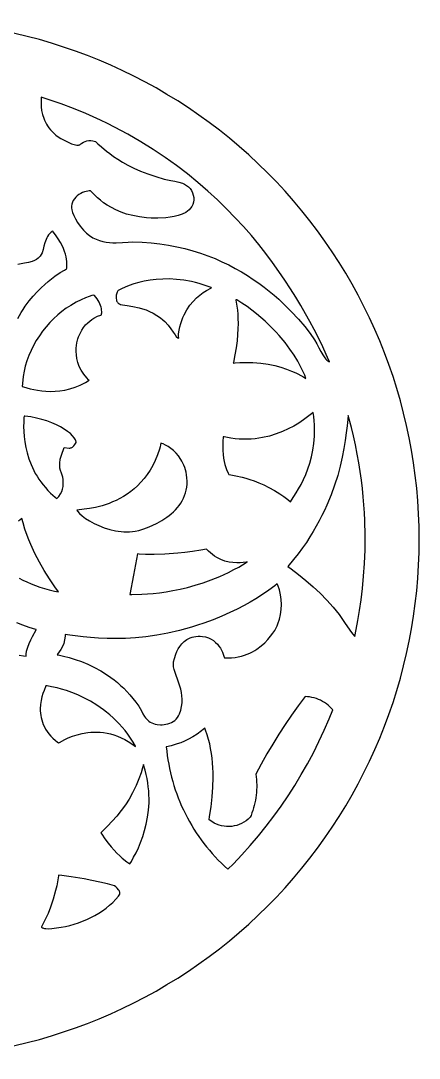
# Model space of a CAD drawing. Extents: x -47.5 to 47.5, y -47.5 to 47.5.
# Drawn here: x 11 to 47.5, y -47.5 to 47.5 of the extents above; entities that cross this region are included whole.
import ezdxf

# ---------------------------------------------------------------- set-up
doc = ezdxf.new("R2010")
doc.units = 0
doc.header["$MEASUREMENT"] = 0
doc.layers.add('LAYER_1', color=18, linetype='CONTINUOUS')
doc.layers.add('LAYER_10', color=150, linetype='CONTINUOUS')

msp = doc.modelspace()

# ---------------------------------------------------------------- linework, layer by layer
at = {"layer": 'LAYER_1'}
for points in [[(21.257, 27.241), (22.111, 27.219), (22.936, 27.163), (23.741, 27.076), (24.525, 26.959), (25.288, 26.813), (26.031, 26.641), (26.752, 26.443), (27.453, 26.223), (28.132, 25.98), (28.791, 25.718), (29.428, 25.437), (30.044, 25.14), (30.639, 24.828), (31.212, 24.502), (31.764, 24.165), (32.295, 23.818), (32.805, 23.463), (33.293, 23.102), (33.761, 22.735), (34.207, 22.366), (34.631, 21.995), (35.037, 21.622), (35.779, 20.888), (36.437, 20.173), (37.012, 19.49), (37.502, 18.852), (37.912, 18.268), (38.12, 17.923), (38.309, 17.564), (38.489, 17.216), (38.667, 16.898), (38.854, 16.62), (38.942, 16.514), (39.033, 16.42), (39.125, 16.345), (39.216, 16.287), (39.286, 16.255), (39.103, 16.673), (38.53, 17.903), (37.86, 19.244), (37.488, 19.948), (37.088, 20.675), (36.66, 21.421), (36.203, 22.184), (35.716, 22.962), (35.199, 23.753), (34.65, 24.555), (34.068, 25.365), (33.453, 26.181), (32.804, 27.002), (32.119, 27.825), (31.398, 28.648), (30.64, 29.469), (29.844, 30.285), (29.008, 31.096), (28.133, 31.898), (27.216, 32.689), (26.258, 33.469), (25.257, 34.233), (24.212, 34.981), (23.122, 35.71), (21.987, 36.417), (20.804, 37.102), (19.573, 37.763), (18.941, 38.082), (18.296, 38.394), (17.638, 38.7), (16.97, 38.996), (15.833, 39.463), (14.681, 39.893), (12.876, 40.512), (12.871, 40.475), (12.853, 40.222), (12.849, 39.931), (12.865, 39.614), (12.907, 39.278), (12.981, 38.929), (13.095, 38.568), (13.164, 38.396), (13.247, 38.218), (13.342, 38.042), (13.45, 37.867), (13.572, 37.694), (13.71, 37.524), (13.863, 37.357), (14.033, 37.194), (14.221, 37.035), (14.429, 36.88), (14.657, 36.732), (14.907, 36.589), (15.401, 36.344), (15.651, 36.24), (15.892, 36.163), (16.118, 36.12), (16.2, 36.114), (16.278, 36.117), (16.342, 36.128), (16.392, 36.144), (16.434, 36.165), (16.501, 36.215), (16.603, 36.294), (16.746, 36.38), (16.898, 36.448), (17.06, 36.5), (17.232, 36.531), (17.415, 36.537), (17.607, 36.511), (17.83, 36.432), (18.062, 36.241), (18.376, 35.953), (18.845, 35.559), (19.14, 35.332), (19.484, 35.085), (19.877, 34.826), (20.32, 34.558), (20.815, 34.284), (21.365, 34.01), (21.97, 33.74), (22.634, 33.477), (23.357, 33.226), (24.131, 32.995), (24.75, 32.87), (25.097, 32.809), (25.463, 32.729), (25.82, 32.615), (26.008, 32.53), (26.184, 32.429), (26.352, 32.302), (26.505, 32.146), (26.634, 31.961), (26.729, 31.756), (26.797, 31.527), (26.834, 31.307), (26.839, 31.09), (26.811, 30.879), (26.751, 30.679), (26.662, 30.496), (26.548, 30.332), (26.416, 30.189), (26.27, 30.065), (26.106, 29.953), (25.78, 29.788), (25.421, 29.661), (25.047, 29.568), (24.666, 29.501), (24.28, 29.457), (23.56, 29.419), (22.946, 29.425), (22.518, 29.451), (21.862, 29.533), (21.255, 29.653), (20.696, 29.804), (20.184, 29.981), (19.718, 30.179), (19.297, 30.391), (18.92, 30.612), (18.585, 30.837), (18.292, 31.058), (18.035, 31.274), (17.648, 31.645), (17.41, 31.901), (17.39, 31.921), (17.364, 31.925), (17.266, 31.924), (17.137, 31.908), (16.988, 31.876), (16.826, 31.827), (16.658, 31.76), (16.49, 31.677), (16.327, 31.578), (16.173, 31.465), (16.034, 31.337), (15.912, 31.198), (15.81, 31.047), (15.729, 30.884), (15.672, 30.707), (15.642, 30.518), (15.643, 30.378), (15.675, 30.183), (15.743, 29.94), (15.852, 29.659), (16.004, 29.35), (16.201, 29.02), (16.445, 28.676), (16.736, 28.327), (17.014, 28.049), (17.299, 27.822), (17.593, 27.636), (17.893, 27.486), (18.199, 27.37), (18.509, 27.283), (18.82, 27.222), (19.131, 27.183), (19.438, 27.163), (19.735, 27.159), (20.311, 27.182), (20.825, 27.221)], [(24.496, 19.612), (24.75, 19.281), (24.958, 18.979), (25.128, 18.727), (25.268, 18.538), (25.314, 18.487), (25.347, 18.458), (25.355, 18.452), (25.357, 18.451), (25.469, 18.426), (25.47, 18.426), (25.455, 18.573), (25.456, 18.823), (25.513, 19.172), (25.58, 19.482), (25.659, 19.777), (25.75, 20.057), (25.852, 20.323), (25.966, 20.581), (26.213, 21.039), (26.491, 21.449), (26.788, 21.808), (27.095, 22.119), (27.404, 22.386), (27.706, 22.611), (27.999, 22.801), (28.462, 23.056), (28.434, 23.068), (28.068, 23.206), (27.705, 23.33), (27.346, 23.439), (26.99, 23.534), (26.642, 23.615), (25.947, 23.741), (25.276, 23.819), (24.628, 23.854), (24.003, 23.851), (23.407, 23.814), (22.84, 23.747), (22.305, 23.654), (21.807, 23.54), (21.346, 23.41), (20.928, 23.268), (20.554, 23.119), (20.228, 22.967), (19.966, 22.826), (19.925, 22.796), (19.892, 22.763), (19.857, 22.714), (19.822, 22.648), (19.79, 22.569), (19.764, 22.477), (19.745, 22.377), (19.735, 22.272), (19.733, 22.165), (19.741, 22.059), (19.756, 21.958), (19.779, 21.866), (19.809, 21.785), (19.842, 21.718), (19.876, 21.668), (19.903, 21.638), (19.948, 21.605), (20.025, 21.568), (20.146, 21.528), (20.304, 21.49), (20.73, 21.416), (21.246, 21.334), (21.828, 21.214), (22.147, 21.128), (22.471, 21.02), (22.803, 20.886), (23.138, 20.722), (23.474, 20.523), (23.805, 20.288), (24.005, 20.122), (24.19, 19.949)], [(16.084, 17.516), (16.139, 18.005), (16.217, 18.36), (16.276, 18.55), (16.423, 18.876), (16.582, 19.163), (16.755, 19.417), (16.938, 19.642), (17.128, 19.837), (17.32, 20.005), (17.51, 20.148), (17.702, 20.271), (18.037, 20.443), (18.317, 20.553), (18.389, 20.577), (18.392, 20.586), (18.406, 20.665), (18.415, 20.764), (18.415, 20.879), (18.405, 21.007), (18.384, 21.144), (18.352, 21.288), (18.307, 21.437), (18.25, 21.588), (18.179, 21.74), (18.095, 21.89), (17.996, 22.036), (17.884, 22.178), (17.738, 22.332), (17.688, 22.387), (17.51, 22.339), (17.248, 22.252), (16.918, 22.124), (16.527, 21.949), (16.077, 21.721), (15.575, 21.436), (15.162, 21.171), (14.763, 20.88), (14.377, 20.562), (14.006, 20.22), (13.65, 19.855), (13.313, 19.469), (12.994, 19.065), (12.696, 18.644), (12.42, 18.209), (12.167, 17.761), (11.938, 17.303), (11.735, 16.836), (11.559, 16.362), (11.411, 15.884), (11.292, 15.404), (11.205, 14.929), (11.142, 14.298), (11.124, 14.012), (11.256, 13.967), (11.849, 13.8), (12.178, 13.725), (12.534, 13.659), (12.91, 13.607), (13.306, 13.573), (13.718, 13.56), (14.145, 13.573), (14.585, 13.614), (15.037, 13.687), (15.498, 13.797), (15.968, 13.948), (16.446, 14.142), (16.925, 14.384), (17.254, 14.591), (17.214, 14.626), (17.042, 14.798), (16.759, 15.138), (16.529, 15.495), (16.354, 15.856), (16.228, 16.214), (16.144, 16.564), (16.097, 16.9), (16.078, 17.216)], [(32.598, 20.65), (32.172, 20.986), (31.722, 21.321), (31.246, 21.655), (30.786, 21.959), (30.752, 21.954), (30.702, 21.937), (30.697, 21.935), (30.698, 21.929), (30.763, 21.559), (30.838, 20.989), (30.869, 20.629), (30.891, 20.227), (30.9, 19.78), (30.892, 19.29), (30.864, 18.757), (30.811, 18.182), (30.731, 17.565), (30.62, 16.908), (30.473, 16.211), (30.461, 16.161), (30.64, 16.179), (31.063, 16.207), (31.477, 16.221), (32.252, 16.21), (32.979, 16.152), (33.651, 16.055), (34.269, 15.927), (34.834, 15.775), (35.343, 15.606), (35.799, 15.428), (36.203, 15.248), (36.833, 14.92), (37.117, 14.753), (37.009, 15.037), (36.842, 15.415), (36.628, 15.852), (36.363, 16.339), (36.04, 16.871), (35.655, 17.441), (35.202, 18.043), (34.673, 18.674), (34.382, 18.993), (34.069, 19.319), (33.735, 19.649), (33.379, 19.981), (33, 20.315)], [(37.099, 5.964), (37.293, 6.468), (37.469, 7.003), (37.622, 7.57), (37.747, 8.167), (37.841, 8.795), (37.897, 9.454), (37.912, 10.149), (37.903, 10.502), (37.881, 10.863), (37.838, 11.263), (37.779, 11.639), (37.627, 11.51), (37.277, 11.232), (36.889, 10.948), (36.462, 10.664), (35.998, 10.387), (35.497, 10.123), (34.959, 9.879), (34.386, 9.661), (33.776, 9.475), (33.137, 9.331), (32.798, 9.274), (32.456, 9.23), (32.105, 9.2), (31.746, 9.183), (31.379, 9.182), (31.005, 9.196), (30.623, 9.226), (30.227, 9.274), (29.62, 9.394), (29.548, 9.41), (29.512, 8.971), (29.499, 8.541), (29.508, 8.142), (29.535, 7.774), (29.579, 7.436), (29.634, 7.13), (29.698, 6.86), (29.843, 6.397), (29.982, 6.07), (30.052, 5.945), (30.249, 5.916), (30.694, 5.842), (31.276, 5.714), (31.621, 5.62), (31.991, 5.504), (32.389, 5.364), (32.813, 5.194), (33.262, 4.994), (33.733, 4.76), (34.225, 4.488), (34.739, 4.176), (35.105, 3.928), (35.451, 3.668), (35.717, 3.464), (35.803, 3.589), (36.231, 4.259), (36.452, 4.637), (36.674, 5.048), (36.891, 5.49)], [(11.271, 9.9), (11.305, 9.433), (11.364, 8.945), (11.453, 8.439), (11.575, 7.921), (11.735, 7.393), (11.938, 6.86), (12.188, 6.321), (12.329, 6.058), (12.485, 5.793), (12.654, 5.528), (12.838, 5.266), (13.037, 5.006), (13.251, 4.749), (13.482, 4.494), (13.724, 4.249), (14.151, 3.874), (14.299, 3.752), (14.392, 3.845), (14.481, 3.948), (14.639, 4.175), (14.751, 4.398), (14.827, 4.622), (14.873, 4.848), (14.893, 5.073), (14.89, 5.295), (14.868, 5.509), (14.834, 5.705), (14.738, 6.066), (14.645, 6.327), (14.575, 6.523), (14.56, 6.775), (14.566, 6.983), (14.616, 7.364), (14.712, 7.735), (14.959, 8.415), (15.434, 8.37), (15.498, 8.373), (15.558, 8.385), (15.618, 8.405), (15.678, 8.434), (15.728, 8.466), (15.853, 8.572), (15.95, 8.689), (16.02, 8.805), (16.055, 8.887), (16.06, 8.914), (16.059, 8.937), (16.049, 8.992), (16.029, 9.056), (16.002, 9.12), (15.896, 9.299), (15.743, 9.49), (15.537, 9.692), (15.281, 9.9), (14.98, 10.108), (14.637, 10.311), (14.257, 10.504), (13.842, 10.686), (13.396, 10.851), (12.924, 10.998), (12.429, 11.123), (11.913, 11.223), (11.381, 11.296), (11.297, 11.303), (11.281, 11.127), (11.264, 10.753), (11.259, 10.341)], [(40.976, 11.368), (40.947, 11.004), (40.891, 10.408), (40.818, 9.76), (40.723, 9.064), (40.601, 8.324), (40.448, 7.544), (40.258, 6.725), (40.026, 5.873), (39.747, 4.99), (39.417, 4.079), (39.031, 3.148), (38.814, 2.67), (38.582, 2.19), (38.333, 1.706), (38.067, 1.218), (37.783, 0.727), (37.481, 0.232), (37.16, -0.265), (36.817, -0.766), (36.413, -1.311), (35.994, -1.836), (35.475, -2.472), (35.758, -2.681), (36.442, -3.211), (37.115, -3.76), (37.773, -4.33), (38.411, -4.925), (39.025, -5.546), (39.61, -6.196), (40.163, -6.88), (40.662, -7.598), (41.134, -8.306), (41.37, -8.626), (41.588, -8.882), (41.716, -8.239), (41.87, -7.405), (42.021, -6.499), (42.165, -5.523), (42.294, -4.478), (42.403, -3.366), (42.486, -2.186), (42.537, -0.942), (42.549, 0.367), (42.516, 1.74), (42.481, 2.447), (42.432, 3.171), (42.37, 3.911), (42.292, 4.665), (42.198, 5.434), (42.088, 6.217), (41.961, 7.015), (41.816, 7.828), (41.651, 8.654), (41.468, 9.493), (41.281, 10.252), (41.076, 11.01)], [(25.502, 3.119), (25.65, 3.33), (25.784, 3.55), (25.902, 3.778), (26.004, 4.015), (26.089, 4.262), (26.155, 4.518), (26.202, 4.785), (26.228, 5.064), (26.232, 5.354), (26.212, 5.661), (26.178, 5.914), (26.133, 6.155), (26.077, 6.384), (26.011, 6.599), (25.935, 6.802), (25.852, 6.993), (25.761, 7.173), (25.667, 7.336), (25.451, 7.649), (25.221, 7.917), (24.98, 8.149), (24.733, 8.347), (24.487, 8.513), (24.251, 8.647), (24.03, 8.753), (23.834, 8.831), (23.816, 8.836), (23.797, 8.68), (23.761, 8.485), (23.706, 8.279), (23.521, 7.744), (23.315, 7.247), (23.087, 6.783), (22.841, 6.352), (22.577, 5.951), (22.298, 5.58), (22.005, 5.239), (21.701, 4.927), (21.387, 4.641), (21.065, 4.382), (20.738, 4.148), (20.408, 3.938), (20.075, 3.75), (19.742, 3.583), (19.412, 3.435), (19.081, 3.304), (18.451, 3.097), (17.851, 2.945), (17.3, 2.84), (16.812, 2.769), (16.124, 2.697), (16.133, 2.68), (16.186, 2.603), (16.367, 2.395), (16.615, 2.17), (16.926, 1.936), (17.293, 1.702), (17.705, 1.477), (18.156, 1.268), (18.638, 1.083), (19.141, 0.928), (19.664, 0.808), (19.922, 0.765), (20.185, 0.732), (20.447, 0.711), (20.709, 0.702), (20.968, 0.707), (21.22, 0.725), (21.481, 0.763), (21.804, 0.835), (22.18, 0.944), (22.593, 1.088), (23.031, 1.269), (23.481, 1.486), (23.931, 1.741), (24.374, 2.035), (24.581, 2.191), (24.785, 2.359), (24.98, 2.536), (25.166, 2.722), (25.34, 2.916)], [(28.017, -0.894), (27.489, -0.982), (26.739, -1.091), (26.035, -1.179), (25.376, -1.247), (24.206, -1.333), (23.222, -1.365), (22.432, -1.361), (21.835, -1.335), (21.685, -1.323), (21.31, -3.26), (21, -5.047), (21.179, -5.042), (22.093, -5.007), (22.598, -4.976), (23.136, -4.931), (23.706, -4.869), (24.305, -4.787), (24.932, -4.681), (25.587, -4.549), (26.268, -4.387), (26.973, -4.192), (27.701, -3.96), (28.452, -3.688), (29.223, -3.373), (30.015, -3.011), (30.528, -2.755), (30.968, -2.519), (31.641, -2.119), (31.749, -2.044), (31.642, -2.066), (31.382, -2.106), (31.092, -2.133), (30.775, -2.14), (30.435, -2.121), (30.076, -2.068), (29.704, -1.974), (29.323, -1.833), (28.946, -1.642), (28.749, -1.519), (28.559, -1.385), (28.372, -1.235), (28.188, -1.068)], [(28.613, -7.345), (27.753, -7.662), (27.186, -7.854), (26.628, -8.029), (26.078, -8.188), (25.533, -8.332), (24.476, -8.574), (23.45, -8.762), (22.461, -8.901), (21.511, -8.995), (20.599, -9.05), (19.73, -9.071), (18.904, -9.063), (18.122, -9.031), (17.388, -8.979), (16.7, -8.914), (15.485, -8.764), (15.061, -8.703), (15.058, -8.843), (15.009, -9.191), (14.925, -9.511), (14.812, -9.803), (14.676, -10.066), (14.524, -10.3), (14.362, -10.506), (14.318, -10.553), (14.433, -10.575), (14.919, -10.683), (15.437, -10.818), (15.984, -10.984), (16.552, -11.184), (17.138, -11.424), (17.736, -11.707), (18.34, -12.038), (18.942, -12.418), (19.247, -12.632), (19.546, -12.858), (19.843, -13.099), (20.137, -13.355), (20.427, -13.627), (20.712, -13.916), (20.992, -14.221), (21.266, -14.544), (21.533, -14.884), (21.805, -15.259), (22.045, -15.698), (22.182, -15.951), (22.342, -16.203), (22.426, -16.317), (22.521, -16.429), (22.625, -16.534), (22.738, -16.631), (22.862, -16.718), (22.999, -16.796), (23.15, -16.862), (23.312, -16.914), (23.504, -16.947), (23.79, -16.961), (23.946, -16.956), (24.117, -16.939), (24.293, -16.911), (24.469, -16.87), (24.641, -16.815), (24.807, -16.746), (24.963, -16.662), (25.106, -16.562), (25.236, -16.446), (25.352, -16.312), (25.453, -16.156), (25.539, -15.97), (25.653, -15.621), (25.728, -15.281), (25.766, -14.95), (25.773, -14.629), (25.753, -14.316), (25.71, -14.012), (25.648, -13.715), (25.572, -13.431), (25.39, -12.877), (25.203, -12.365), (25.05, -11.892), (24.997, -11.646), (24.975, -11.392), (24.999, -11.197), (25.063, -10.887), (25.188, -10.487), (25.286, -10.254), (25.406, -10.019), (25.555, -9.784), (25.737, -9.555), (25.956, -9.341), (26.217, -9.153), (26.509, -9.007), (26.684, -8.946), (26.859, -8.901), (27.042, -8.871), (27.233, -8.856), (27.432, -8.856), (27.644, -8.873), (27.921, -8.924), (28.184, -9.009), (28.424, -9.123), (28.64, -9.261), (28.833, -9.417), (29.002, -9.587), (29.149, -9.767), (29.28, -9.959), (29.474, -10.325), (29.608, -10.687), (29.647, -10.85), (29.98, -10.848), (30.31, -10.828), (30.624, -10.791), (30.924, -10.738), (31.209, -10.671), (31.479, -10.59), (31.736, -10.497), (31.98, -10.394), (32.211, -10.28), (32.43, -10.158), (32.631, -10.031), (33.015, -9.75), (33.347, -9.457), (33.637, -9.156), (33.884, -8.859), (34.09, -8.574), (34.255, -8.318), (34.48, -7.903), (34.559, -7.723), (34.695, -7.306), (34.792, -6.87), (34.849, -6.42), (34.867, -5.965), (34.846, -5.509), (34.785, -5.059), (34.685, -4.623), (34.539, -4.182), (34.498, -4.056), (34.259, -4.244), (33.714, -4.652), (32.97, -5.16), (32.515, -5.446), (32.008, -5.745), (31.446, -6.055), (30.826, -6.374), (30.149, -6.697), (29.411, -7.022)], [(21.504, -18.944), (21.5, -18.936), (21.28, -18.553), (21.047, -18.187), (20.803, -17.837), (20.549, -17.504), (20.285, -17.186), (20.013, -16.883), (19.734, -16.595), (19.449, -16.322), (19.159, -16.064), (18.864, -15.82), (18.57, -15.592), (17.967, -15.17), (17.369, -14.803), (16.782, -14.487), (16.215, -14.22), (15.677, -14), (15.177, -13.824), (14.726, -13.691), (14.323, -13.595), (13.824, -13.483), (13.404, -13.396), (13.315, -13.385), (13.303, -13.409), (13.125, -13.821), (13.03, -14.087), (12.939, -14.397), (12.862, -14.738), (12.808, -15.106), (12.785, -15.5), (12.787, -15.694), (12.8, -15.897), (12.825, -16.102), (12.862, -16.31), (12.913, -16.518), (12.978, -16.728), (13.059, -16.939), (13.157, -17.15), (13.273, -17.361), (13.408, -17.573), (13.565, -17.784), (13.743, -17.994), (13.946, -18.203), (14.179, -18.415), (14.321, -18.536), (14.453, -18.632), (14.553, -18.575), (15.019, -18.325), (15.348, -18.173), (15.726, -18.022), (16.154, -17.881), (16.627, -17.762), (17.137, -17.677), (17.414, -17.65), (17.694, -17.636), (17.984, -17.635), (18.281, -17.651), (18.585, -17.683), (18.895, -17.734), (19.211, -17.804), (19.532, -17.895), (19.856, -18.009), (20.184, -18.146), (20.515, -18.308), (20.847, -18.495), (21.18, -18.709), (21.497, -18.939)], [(29.971, -30.192), (30.469, -29.694), (31.256, -28.864), (32.021, -28.013), (32.761, -27.143), (33.478, -26.253), (34.171, -25.344), (34.839, -24.417), (35.483, -23.473), (36.1, -22.511), (36.693, -21.533), (37.259, -20.538), (37.798, -19.528), (38.311, -18.502), (38.796, -17.462), (39.254, -16.408), (39.581, -15.594), (39.472, -15.47), (39.322, -15.32), (39.165, -15.18), (38.999, -15.05), (38.826, -14.931), (38.647, -14.823), (38.461, -14.726), (38.27, -14.64), (38.073, -14.566), (37.872, -14.504), (37.667, -14.454), (37.459, -14.416), (37.247, -14.392), (37.035, -14.381), (36.405, -15.225), (35.794, -16.082), (35.202, -16.953), (34.63, -17.836), (34.077, -18.731), (33.543, -19.639), (33.03, -20.558), (32.537, -21.489), (32.566, -21.728), (32.588, -21.968), (32.602, -22.209), (32.608, -22.449), (32.607, -22.689), (32.598, -22.929), (32.581, -23.168), (32.557, -23.407), (32.525, -23.644), (32.486, -23.881), (32.439, -24.116), (32.384, -24.35), (32.322, -24.582), (32.253, -24.813), (32.176, -25.041), (32.092, -25.268), (31.996, -25.42), (31.819, -25.594), (31.631, -25.748), (31.431, -25.884), (31.223, -26), (31.006, -26.097), (30.783, -26.174), (30.555, -26.232), (30.323, -26.269), (30.088, -26.287), (29.853, -26.284), (29.618, -26.261), (29.385, -26.217), (29.155, -26.153), (28.93, -26.068), (28.71, -25.961), (28.498, -25.834), (28.241, -25.663), (28.289, -25.359), (28.427, -24.468), (28.531, -23.576), (28.597, -22.681), (28.62, -21.783), (28.615, -21.341), (28.596, -20.897), (28.565, -20.455), (28.52, -20.016), (28.462, -19.581), (28.388, -19.149), (28.3, -18.721), (28.196, -18.3), (28.073, -17.885), (27.931, -17.467), (27.866, -17.281), (27.566, -17.52), (27.156, -17.812), (26.758, -18.063), (26.375, -18.277), (26.009, -18.456), (25.663, -18.604), (25.333, -18.725), (24.767, -18.89), (24.33, -18.976), (24.325, -18.977), (24.366, -19.381), (24.416, -19.784), (24.476, -20.184), (24.545, -20.582), (24.623, -20.977), (24.71, -21.37), (24.807, -21.76), (24.912, -22.148), (25.027, -22.532), (25.151, -22.913), (25.283, -23.291), (25.424, -23.665), (25.574, -24.036), (25.732, -24.403), (25.899, -24.766), (26.075, -25.125), (26.259, -25.48), (26.451, -25.83), (26.651, -26.176), (26.86, -26.517), (27.076, -26.854), (27.301, -27.185), (27.533, -27.511), (27.774, -27.832), (28.022, -28.148), (28.278, -28.458), (28.542, -28.762), (28.813, -29.06), (29.091, -29.353), (29.377, -29.639), (29.67, -29.919)], [(22.224, -20.61), (22.151, -20.909), (22.011, -21.371), (21.818, -21.909), (21.564, -22.52), (21.24, -23.202), (20.93, -23.764), (20.584, -24.305), (20.206, -24.823), (19.804, -25.32), (19.38, -25.797), (18.94, -26.255), (18.489, -26.696), (18.324, -26.848), (18.412, -26.989), (18.701, -27.416), (18.988, -27.802), (19.269, -28.148), (19.542, -28.457), (19.805, -28.731), (20.056, -28.971), (20.288, -29.176), (20.71, -29.509), (20.99, -29.699), (21.128, -29.471), (21.337, -29.096), (21.552, -28.68), (21.766, -28.225), (21.973, -27.734), (22.168, -27.208), (22.344, -26.648), (22.496, -26.055), (22.617, -25.432), (22.703, -24.775), (22.729, -24.442), (22.745, -24.098), (22.749, -23.747), (22.74, -23.39), (22.718, -23.026), (22.681, -22.656), (22.63, -22.279), (22.563, -21.896), (22.479, -21.507), (22.378, -21.113), (22.235, -20.64)], [(13.275, -34.737), (12.939, -35.392), (12.892, -35.48), (12.899, -35.495), (12.919, -35.52), (12.95, -35.546), (13.002, -35.573), (13.079, -35.6), (13.178, -35.621), (13.288, -35.633), (13.563, -35.635), (13.834, -35.611), (14.272, -35.551), (14.683, -35.499), (15.081, -35.429), (15.48, -35.34), (15.877, -35.233), (16.271, -35.107), (16.66, -34.963), (17.043, -34.802), (17.418, -34.623), (17.784, -34.428), (18.139, -34.218), (18.482, -33.991), (18.811, -33.75), (19.125, -33.494), (19.422, -33.224), (19.701, -32.94), (19.953, -32.654), (20.024, -32.552), (20.057, -32.478), (20.071, -32.417), (20.073, -32.359), (20.064, -32.297), (20.041, -32.228), (20.004, -32.152), (19.96, -32.081), (19.825, -31.918), (19.696, -31.798), (19.582, -31.716), (18.951, -31.535), (18.239, -31.363), (17.517, -31.212), (16.789, -31.077), (15.613, -30.882), (14.755, -30.763), (14.445, -30.735), (14.439, -30.793), (14.355, -31.359), (14.285, -31.722), (14.192, -32.132), (13.967, -32.946), (13.731, -33.651), (13.497, -34.246)]]:
    msp.add_lwpolyline(points, close=True, dxfattribs=at)
for points in [[(10.737, 20.248), (11.036, 20.786), (11.215, 21.069), (11.411, 21.353), (11.779, 21.839), (12.143, 22.28), (12.501, 22.678), (12.851, 23.036), (13.189, 23.354), (13.516, 23.639), (14.108, 24.099), (14.616, 24.44), (15.009, 24.676), (15.193, 24.781), (15.205, 24.849), (15.222, 25.107), (15.208, 25.46), (15.184, 25.656), (15.144, 25.876), (15.086, 26.113), (15.007, 26.366), (14.905, 26.634), (14.778, 26.916), (14.622, 27.21), (14.432, 27.521), (14.187, 27.89), (13.974, 28.182), (13.926, 28.238), (13.781, 28.13), (13.655, 28.013), (13.547, 27.889), (13.455, 27.758), (13.376, 27.621), (13.311, 27.483), (13.199, 27.172), (13.115, 26.861), (13.039, 26.55), (12.946, 26.255), (12.87, 26.09), (12.767, 25.94), (12.603, 25.774), (12.428, 25.644), (12.246, 25.543), (12.054, 25.462), (11.701, 25.362), (11.352, 25.298), (11.029, 25.245), (10.736, 25.184)], [(10.834, -3.537), (11.19, -3.717), (11.558, -3.89), (11.94, -4.055), (12.335, -4.211), (12.743, -4.358), (13.166, -4.495), (13.598, -4.62), (14.086, -4.736), (14.441, -4.804), (14.113, -4.339), (13.617, -3.598), (13.143, -2.84), (12.696, -2.065), (12.281, -1.271), (11.904, -0.46), (11.73, -0.043), (11.567, 0.379), (11.373, 0.947), (11.201, 1.514), (11.087, 1.908), (10.782, 1.676)], [(10.836, -10.58), (11.256, -10.638), (11.48, -10.678), (11.502, -10.488), (11.528, -10.225), (11.644, -9.849), (11.769, -9.515), (11.91, -9.189), (12.066, -8.868), (12.404, -8.263), (12.416, -8.244), (12.381, -8.234), (11.752, -8.044), (11.169, -7.845), (10.633, -7.642)]]:
    msp.add_lwpolyline(points, dxfattribs=at)
at = {"layer": 'LAYER_10'}
msp.add_lwpolyline([(0, -47.5, 0.414214), (47.5, 0, 0.414214), (0, 47.5, 0.414214), (-47.5, 0, 0.414214)], format="xyb", close=True, dxfattribs=at)

doc.saveas('drawing.dxf')
